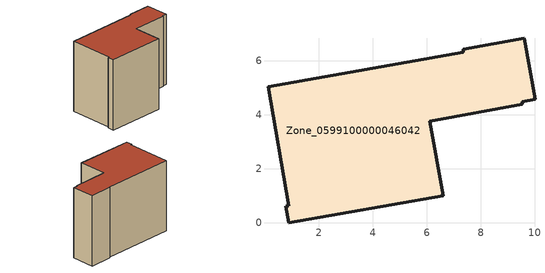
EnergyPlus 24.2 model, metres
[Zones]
Zone_0599100000046042
 floor ground (C_G): 0.12,5.05 7.34,6.33 7.34,6.43 9.6,6.85 10,4.58 9.54,4.5 9.54,4.39 6.11,3.77 6.6,1.01 0.88,0 0.77,0.63 0.88,0.63 z0
 wall outside (C_F): 0.77,0.63 0.88,0 6.6,1.01 6.11,3.77 9.54,4.39 9.54,4.5 10,4.58 9.6,6.85 7.34,6.43 7.34,6.33 0.12,5.05 0.88,0.63 0.77,0.63 z0:7.08
 roof outside (C_R): 7.34,6.33 0.12,5.05 0.88,0.63 0.77,0.63 0.88,0 6.6,1.01 6.11,3.77 9.54,4.39 9.54,4.5 10,4.58 9.6,6.85 7.34,6.43 z7.08
[BUILDING]
Pand.0599100000046042: North Axis=0; Terrain=City; Loads Convergence Tolerance Value=0.04; Temperature Convergence Tolerance Value=0.4; Solar Distribution=FullExterior; Maximum Number of Warmup Days=25; Minimum Number of Warmup Days=1
[Site:Location]
Rotterdam.The.Hague.AP_ZH_NLD Design_Conditions: Latitude=51.96; Longitude=4.45; Time Zone=1; Elevation=-4.5
[SITE:GROUNDTEMPERATURE:BUILDINGSURFACE]
18, 18, 18, 18, 18, 18, 18, 18, 18, 18, 18, 18
[MATERIAL] Thermal Absorptance=0.9; Solar Absorptance=0.7; Visible Absorptance=0.7
Name | Roughness | Thickness | Conductivity | Density | Specific Heat
G.TI.1946 | MediumSmooth | 0.15 | 1 | 540 | 1210
F.TI.1946 | Rough | 0.3 | 0.857143 | 1920 | 840
R.TI.1946 | MediumRough | 0.2 | 0.1 | 1500 | 1000
[CONSTRUCTION]
C_G: G.TI.1946
C_F: F.TI.1946
C_R: R.TI.1946
[ZONE]
Zone_0599100000046042: Type=1; Multiplier=1; Ceiling Height=Autocalculate; Volume=Autocalculate; Floor Area=autocalculate; Part of Total Floor Area=Yes
[ZONEINFILTRATION:DESIGNFLOWRATE]
Infil_Zone_0599100000046042: Zone or ZoneList or Space or SpaceList=Zone_0599100000046042; Schedule=AlwaysOn; Design Flow Rate Calculation Method=Flow/Area; Flow Rate per Floor Area=0.003; Constant Term Coefficient=1; Temperature Term Coefficient=0; Velocity Term Coefficient=0; Velocity Squared Term Coefficient=0
[HVACTEMPLATE:ZONE:IDEALLOADSAIRSYSTEM]
Zone_0599100000046042: Maximum Heating Supply Air Temperature=50; Minimum Cooling Supply Air Temperature=13; Maximum Heating Supply Air Humidity Ratio=0.0156; Minimum Cooling Supply Air Humidity Ratio=0.0077; Heating Limit=NoLimit; Cooling Limit=NoLimit; Dehumidification Control Type=ConstantSensibleHeatRatio; Cooling Sensible Heat Ratio=0.7; Dehumidification Setpoint=60; Humidification Control Type=None; Humidification Setpoint=30; Outdoor Air Method=None; Outdoor Air Flow Rate per Person=0.00944; Outdoor Air Flow Rate per Zone Floor Area=0; Outdoor Air Flow Rate per Zone=0; Demand Controlled Ventilation Type=None; Outdoor Air Economizer Type=NoEconomizer; Heat Recovery Type=None; Sensible Heat Recovery Effectiveness=0.7; Latent Heat Recovery Effectiveness=0.65
[ZONECONTROL:THERMOSTAT]
ThermostatControl_Zone_0599100000046042: Zone or ZoneList=Zone_0599100000046042; Control Type Schedule=DualSetpointControlType; Control 1=Thermostat_Zone_0599100000046042; Temperature Difference Between Cutout And Setpoint=0
[THERMOSTATSETPOINT:DUALSETPOINT]
Thermostat_Zone_0599100000046042: Heating Setpoint Temperature Schedule=HeatingSetpoint_Zone_0599100000046042; Cooling Setpoint Temperature Schedule=CoolingSetpoint_Zone_0599100000046042
[SCHEDULE:COMPACT]
HeatingSetpoint_Zone_0599100000046042: Through: 12/31, For: AllDays, Until: 24:00, 21
CoolingSetpoint_Zone_0599100000046042: Through: 12/31, For: AllDays, Until: 24:00, 24
DualSetpointControlType: Through: 12/31, For: AllDays, Until: 24:00, 4
AlwaysOn: Through: 12/31, For: AllDays, Until: 24:00, 1
